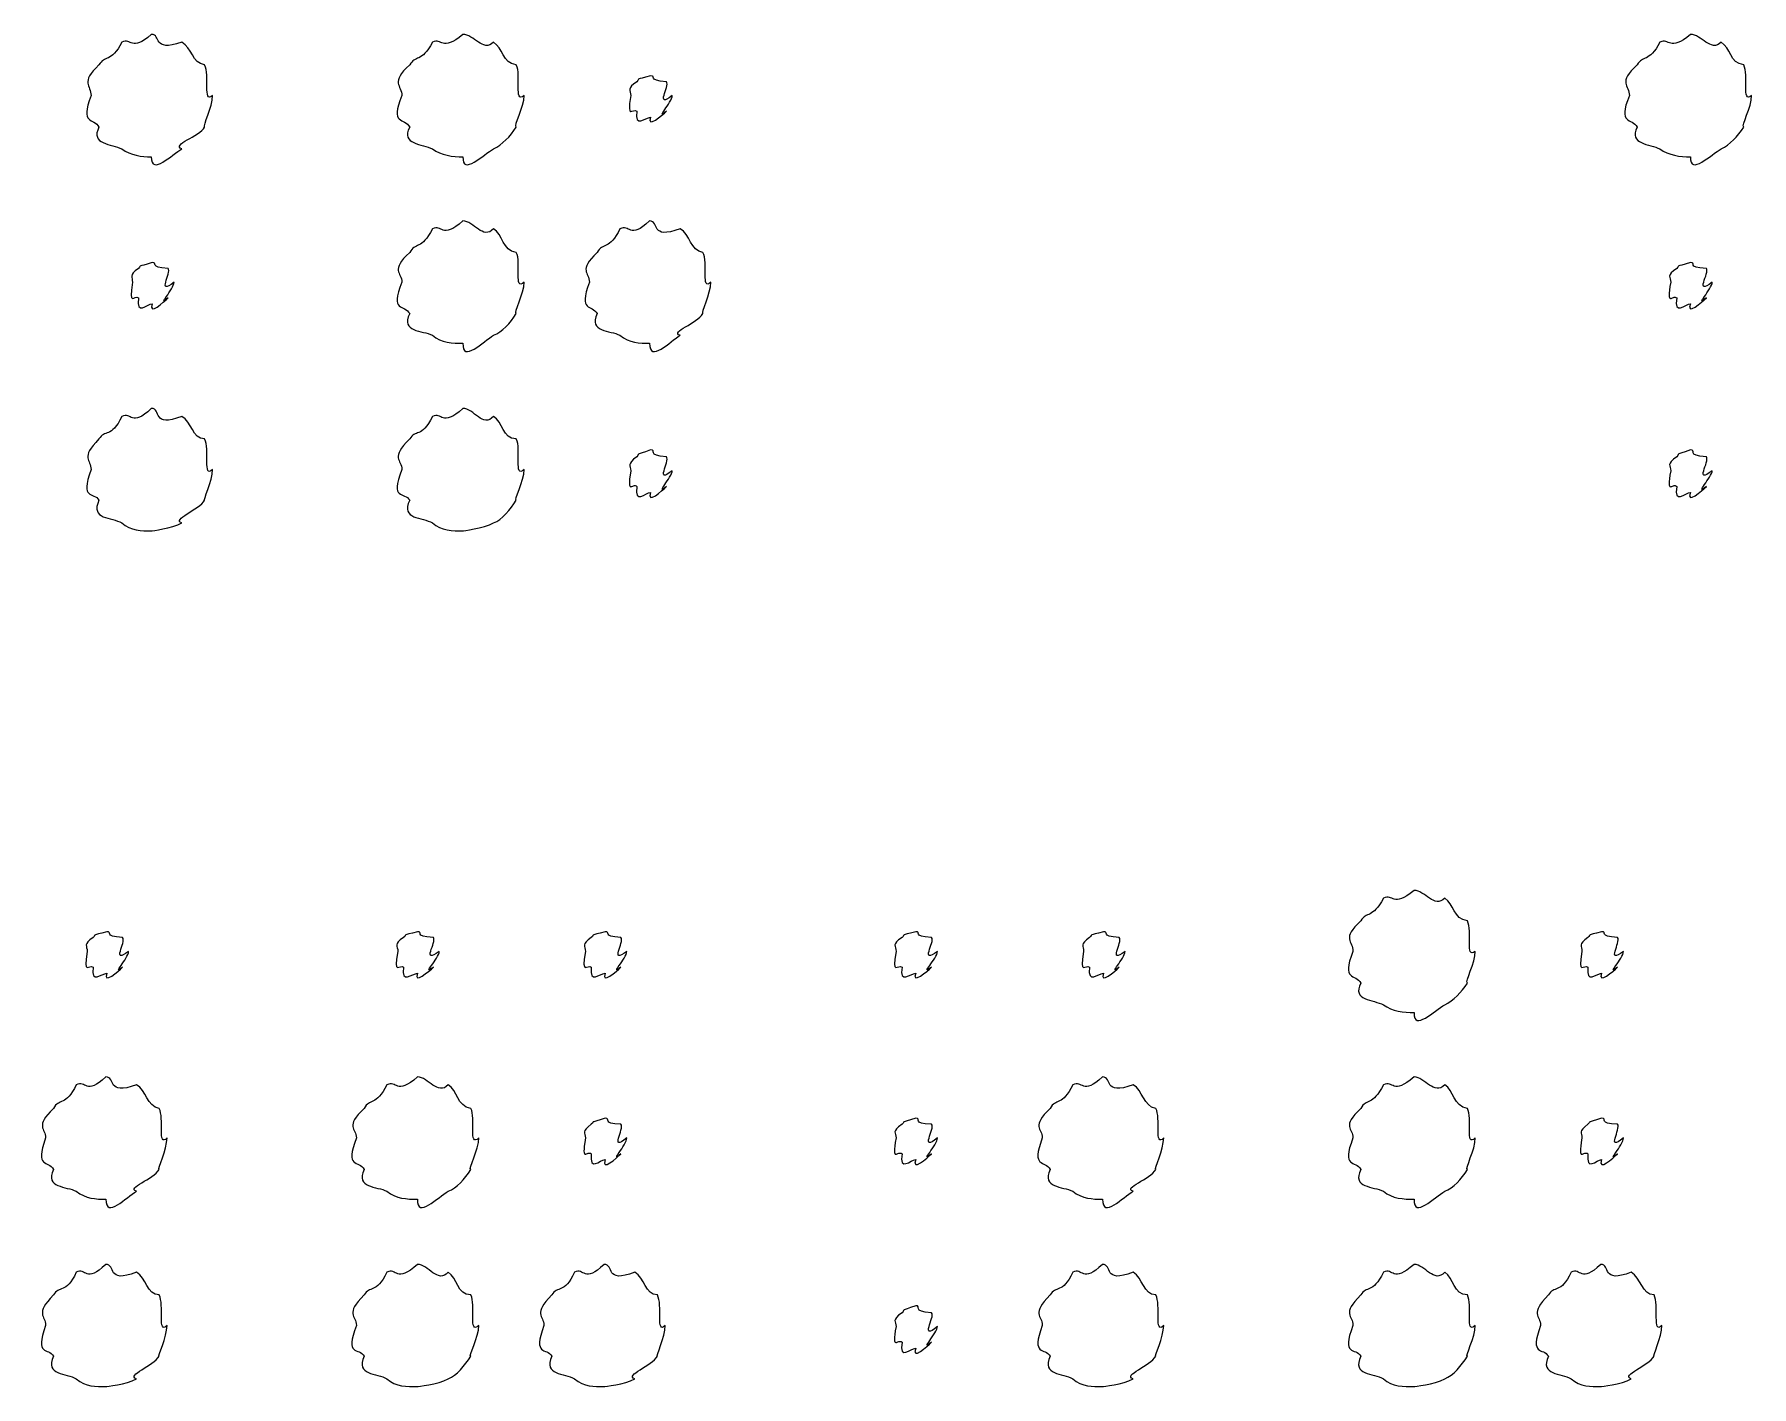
# Model space of a CAD drawing. Header units: millimetres. Extents: x -178 to -32, y 41 to 266.
# Drawn here: x -168.94 to -159.35, y 239.53 to 247.09 of the extents above; entities that cross this region are included whole.
import ezdxf

# ---------------------------------------------------------------- set-up
doc = ezdxf.new("R2010")
doc.units = ezdxf.units.MM
doc.layers.get('0').update_dxf_attribs({"linetype": 'CONTINUOUS'})

msp = doc.modelspace()

# ---------------------------------------------------------------- linework, layer by layer
at = {"color": 0}
for p, q in [((-168.291, 247.088), (-168.291, 247.088)), ((-166.551, 247.088), (-166.551, 247.088)), ((-159.696, 247.088), (-159.696, 247.088)), ((-165.503, 246.856), (-165.503, 246.856)), ((-166.551, 246.046), (-166.551, 246.046)), ((-165.509, 246.046), (-165.509, 246.046)), ((-168.286, 245.814), (-168.286, 245.814)), ((-159.696, 245.814), (-159.696, 245.814)), ((-168.291, 244.999), (-168.291, 244.999)), ((-166.551, 244.999), (-166.551, 244.999)), ((-165.503, 244.767), (-165.503, 244.767)), ((-159.696, 244.767), (-159.696, 244.767)), ((-161.24, 242.307), (-161.24, 242.307)), ((-168.539, 242.076), (-168.539, 242.076)), ((-166.804, 242.076), (-166.804, 242.076)), ((-165.757, 242.076), (-165.757, 242.076)), ((-164.022, 242.076), (-164.022, 242.076)), ((-162.975, 242.076), (-162.975, 242.076)), ((-160.193, 242.076), (-160.193, 242.076)), ((-168.545, 241.265), (-168.545, 241.265)), ((-166.804, 241.265), (-166.804, 241.265)), ((-162.98, 241.265), (-162.98, 241.265)), ((-161.24, 241.265), (-161.24, 241.265)), ((-165.757, 241.034), (-165.757, 241.034)), ((-164.022, 241.034), (-164.022, 241.034)), ((-160.193, 241.034), (-160.193, 241.034)), ((-168.545, 240.218), (-168.545, 240.218)), ((-166.804, 240.218), (-166.804, 240.218)), ((-165.763, 240.218), (-165.763, 240.218)), ((-162.98, 240.218), (-162.98, 240.218)), ((-161.24, 240.218), (-161.24, 240.218)), ((-160.198, 240.218), (-160.198, 240.218)), ((-164.022, 239.987), (-164.022, 239.987))]:
    msp.add_line(p, q, dxfattribs=at)
for points in [[(-168.456, 247.044), (-168.514, 246.928), (-168.553, 246.972), (-168.583, 246.917)], [(-168.291, 247.088), (-168.404, 246.986), (-168.401, 247.072), (-168.456, 247.044)], [(-168.12, 247.044), (-168.291, 246.986), (-168.232, 247.088), (-168.291, 247.088)], [(-167.993, 246.917), (-168.062, 246.928), (-168.065, 247.013), (-168.12, 247.044)], [(-166.721, 247.044), (-166.783, 246.928), (-166.818, 246.972), (-166.848, 246.917)], [(-166.551, 247.088), (-166.673, 246.986), (-166.666, 247.072), (-166.721, 247.044)], [(-166.38, 247.044), (-166.438, 246.986), (-166.491, 247.088), (-166.551, 247.088)], [(-166.253, 246.917), (-166.332, 246.928), (-166.327, 247.013), (-166.38, 247.044)], [(-159.867, 247.044), (-159.929, 246.928), (-159.964, 246.972), (-159.994, 246.917)], [(-159.696, 247.088), (-159.819, 246.986), (-159.812, 247.072), (-159.867, 247.044)], [(-159.525, 247.044), (-159.583, 246.986), (-159.637, 247.088), (-159.696, 247.088)], [(-159.399, 246.917), (-159.477, 246.928), (-159.473, 247.013), (-159.525, 247.044)], [(-168.583, 246.917), (-168.691, 246.818), (-168.627, 246.804), (-168.627, 246.746)], [(-167.949, 246.746), (-168.004, 246.699), (-167.963, 246.862), (-167.993, 246.917)], [(-166.848, 246.917), (-166.96, 246.818), (-166.892, 246.804), (-166.892, 246.746)], [(-166.209, 246.746), (-166.269, 246.699), (-166.223, 246.862), (-166.253, 246.917)], [(-159.994, 246.917), (-160.106, 246.818), (-160.038, 246.804), (-160.038, 246.746)], [(-159.355, 246.746), (-159.415, 246.699), (-159.368, 246.862), (-159.399, 246.917)], [(-165.58, 246.823), (-165.637, 246.787), (-165.614, 246.775), (-165.614, 246.746)], [(-165.503, 246.856), (-165.593, 246.832), (-165.559, 246.845), (-165.58, 246.823)], [(-165.415, 246.823), (-165.527, 246.832), (-165.466, 246.856), (-165.503, 246.856)], [(-165.382, 246.746), (-165.483, 246.67), (-165.393, 246.801), (-165.415, 246.823)], [(-168.627, 246.746), (-168.691, 246.578), (-168.612, 246.625), (-168.583, 246.57)], [(-167.993, 246.57), (-168.004, 246.578), (-167.949, 246.683), (-167.949, 246.746)], [(-166.892, 246.746), (-166.96, 246.578), (-166.877, 246.625), (-166.848, 246.57)], [(-166.253, 246.57), (-166.269, 246.578), (-166.209, 246.683), (-166.209, 246.746)], [(-165.614, 246.746), (-165.637, 246.604), (-165.603, 246.68), (-165.58, 246.658)], [(-165.415, 246.658), (-165.483, 246.604), (-165.382, 246.709), (-165.382, 246.746)], [(-160.038, 246.746), (-160.106, 246.578), (-160.023, 246.625), (-159.994, 246.57)], [(-159.399, 246.57), (-159.415, 246.578), (-159.355, 246.683), (-159.355, 246.746)], [(-165.58, 246.658), (-165.593, 246.56), (-165.532, 246.625), (-165.503, 246.625)], [(-165.503, 246.625), (-165.527, 246.56), (-165.437, 246.636), (-165.415, 246.658)], [(-168.583, 246.57), (-168.633, 246.472), (-168.512, 246.477), (-168.456, 246.448)], [(-168.12, 246.448), (-168.181, 246.472), (-168.022, 246.517), (-167.993, 246.57)], [(-166.848, 246.57), (-166.901, 246.472), (-166.777, 246.477), (-166.721, 246.448)], [(-166.38, 246.448), (-166.332, 246.472), (-166.286, 246.517), (-166.253, 246.57)], [(-159.994, 246.57), (-160.046, 246.472), (-159.922, 246.477), (-159.867, 246.448)], [(-159.525, 246.448), (-159.477, 246.472), (-159.432, 246.517), (-159.399, 246.57)], [(-168.456, 246.448), (-168.404, 246.412), (-168.346, 246.404), (-168.291, 246.404)], [(-168.291, 246.404), (-168.291, 246.295), (-168.176, 246.418), (-168.12, 246.448)], [(-166.721, 246.448), (-166.673, 246.412), (-166.608, 246.404), (-166.551, 246.404)], [(-166.551, 246.404), (-166.556, 246.295), (-166.435, 246.418), (-166.38, 246.448)], [(-159.867, 246.448), (-159.819, 246.412), (-159.754, 246.404), (-159.696, 246.404)], [(-159.696, 246.404), (-159.702, 246.295), (-159.58, 246.418), (-159.525, 246.448)], [(-166.721, 246.002), (-166.783, 245.88), (-166.818, 245.927), (-166.848, 245.87)], [(-166.551, 246.046), (-166.673, 245.938), (-166.666, 246.031), (-166.721, 246.002)], [(-166.38, 246.002), (-166.438, 245.938), (-166.491, 246.046), (-166.551, 246.046)], [(-166.253, 245.87), (-166.332, 245.88), (-166.327, 245.971), (-166.38, 246.002)], [(-165.674, 246.002), (-165.732, 245.88), (-165.771, 245.927), (-165.801, 245.87)], [(-165.509, 246.046), (-165.622, 245.938), (-165.619, 246.031), (-165.674, 246.002)], [(-165.338, 246.002), (-165.509, 245.938), (-165.45, 246.046), (-165.509, 246.046)], [(-165.211, 245.87), (-165.28, 245.88), (-165.283, 245.971), (-165.338, 246.002)], [(-166.848, 245.87), (-166.96, 245.766), (-166.892, 245.759), (-166.892, 245.704)], [(-166.209, 245.704), (-166.269, 245.649), (-166.223, 245.814), (-166.253, 245.87)], [(-165.801, 245.87), (-165.909, 245.766), (-165.845, 245.759), (-165.845, 245.704)], [(-165.167, 245.704), (-165.222, 245.649), (-165.181, 245.814), (-165.211, 245.87)], [(-168.363, 245.781), (-168.419, 245.74), (-168.396, 245.733), (-168.396, 245.704)], [(-168.286, 245.814), (-168.375, 245.784), (-168.341, 245.804), (-168.363, 245.781)], [(-168.197, 245.781), (-168.309, 245.784), (-168.249, 245.814), (-168.286, 245.814)], [(-168.164, 245.704), (-168.265, 245.623), (-168.176, 245.759), (-168.197, 245.781)], [(-159.773, 245.781), (-159.834, 245.74), (-159.807, 245.733), (-159.807, 245.704)], [(-159.696, 245.814), (-159.79, 245.784), (-159.752, 245.804), (-159.773, 245.781)], [(-159.608, 245.781), (-159.724, 245.784), (-159.659, 245.814), (-159.696, 245.814)], [(-159.575, 245.704), (-159.68, 245.623), (-159.586, 245.759), (-159.608, 245.781)], [(-168.396, 245.704), (-168.419, 245.557), (-168.385, 245.638), (-168.363, 245.616)], [(-168.197, 245.616), (-168.265, 245.557), (-168.164, 245.667), (-168.164, 245.704)], [(-166.892, 245.704), (-166.96, 245.531), (-166.877, 245.583), (-166.848, 245.528)], [(-166.253, 245.528), (-166.269, 245.531), (-166.209, 245.641), (-166.209, 245.704)], [(-165.845, 245.704), (-165.909, 245.531), (-165.83, 245.583), (-165.801, 245.528)], [(-165.211, 245.528), (-165.222, 245.531), (-165.167, 245.641), (-165.167, 245.704)], [(-159.807, 245.704), (-159.834, 245.557), (-159.796, 245.638), (-159.773, 245.616)], [(-159.608, 245.616), (-159.68, 245.557), (-159.575, 245.667), (-159.575, 245.704)], [(-168.363, 245.616), (-168.375, 245.513), (-168.315, 245.583), (-168.286, 245.583)], [(-168.286, 245.583), (-168.309, 245.513), (-168.22, 245.594), (-168.197, 245.616)], [(-159.773, 245.616), (-159.79, 245.513), (-159.725, 245.583), (-159.696, 245.583)], [(-159.696, 245.583), (-159.724, 245.513), (-159.63, 245.594), (-159.608, 245.616)], [(-166.848, 245.528), (-166.901, 245.424), (-166.777, 245.436), (-166.721, 245.407)], [(-166.38, 245.407), (-166.332, 245.424), (-166.286, 245.475), (-166.253, 245.528)], [(-165.801, 245.528), (-165.851, 245.424), (-165.729, 245.436), (-165.674, 245.407)], [(-165.338, 245.407), (-165.398, 245.424), (-165.24, 245.475), (-165.211, 245.528)], [(-166.721, 245.407), (-166.673, 245.365), (-166.608, 245.363), (-166.551, 245.363)], [(-166.551, 245.363), (-166.556, 245.248), (-166.435, 245.376), (-166.38, 245.407)], [(-165.674, 245.407), (-165.622, 245.365), (-165.564, 245.363), (-165.509, 245.363)], [(-165.509, 245.363), (-165.509, 245.248), (-165.393, 245.376), (-165.338, 245.407)], [(-168.291, 244.999), (-168.404, 244.888), (-168.401, 244.983), (-168.456, 244.954)], [(-168.12, 244.954), (-168.291, 244.888), (-168.232, 244.999), (-168.291, 244.999)], [(-166.551, 244.999), (-166.673, 244.888), (-166.666, 244.983), (-166.721, 244.954)], [(-166.38, 244.954), (-166.438, 244.888), (-166.491, 244.999), (-166.551, 244.999)], [(-168.456, 244.954), (-168.514, 244.829), (-168.553, 244.883), (-168.583, 244.828)], [(-167.993, 244.828), (-168.062, 244.829), (-168.065, 244.924), (-168.12, 244.954)], [(-166.721, 244.954), (-166.783, 244.829), (-166.818, 244.883), (-166.848, 244.828)], [(-166.253, 244.828), (-166.332, 244.829), (-166.327, 244.924), (-166.38, 244.954)], [(-168.583, 244.828), (-168.691, 244.719), (-168.627, 244.715), (-168.627, 244.657)], [(-167.949, 244.657), (-168.004, 244.602), (-167.963, 244.773), (-167.993, 244.828)], [(-166.848, 244.828), (-166.96, 244.719), (-166.892, 244.715), (-166.892, 244.657)], [(-166.209, 244.657), (-166.269, 244.602), (-166.223, 244.773), (-166.253, 244.828)], [(-165.58, 244.729), (-165.637, 244.686), (-165.614, 244.68), (-165.614, 244.651)], [(-165.503, 244.767), (-165.593, 244.734), (-165.559, 244.753), (-165.58, 244.729)], [(-165.415, 244.729), (-165.527, 244.734), (-165.466, 244.767), (-165.503, 244.767)], [(-165.382, 244.651), (-165.483, 244.569), (-165.393, 244.706), (-165.415, 244.729)], [(-159.773, 244.729), (-159.834, 244.686), (-159.807, 244.68), (-159.807, 244.651)], [(-159.696, 244.767), (-159.79, 244.734), (-159.752, 244.753), (-159.773, 244.729)], [(-159.608, 244.729), (-159.724, 244.734), (-159.659, 244.767), (-159.696, 244.767)], [(-159.575, 244.651), (-159.68, 244.569), (-159.586, 244.706), (-159.608, 244.729)], [(-168.627, 244.657), (-168.691, 244.481), (-168.612, 244.537), (-168.583, 244.486)], [(-167.993, 244.486), (-168.004, 244.481), (-167.949, 244.594), (-167.949, 244.657)], [(-166.892, 244.657), (-166.96, 244.481), (-166.877, 244.537), (-166.848, 244.486)], [(-166.253, 244.486), (-166.269, 244.481), (-166.209, 244.594), (-166.209, 244.657)], [(-165.614, 244.651), (-165.637, 244.505), (-165.603, 244.588), (-165.58, 244.563)], [(-165.415, 244.563), (-165.483, 244.505), (-165.382, 244.618), (-165.382, 244.651)], [(-159.807, 244.651), (-159.834, 244.505), (-159.796, 244.588), (-159.773, 244.563)], [(-159.608, 244.563), (-159.68, 244.505), (-159.575, 244.618), (-159.575, 244.651)], [(-165.58, 244.563), (-165.593, 244.458), (-165.532, 244.53), (-165.503, 244.53)], [(-165.503, 244.53), (-165.527, 244.458), (-165.437, 244.541), (-165.415, 244.563)], [(-159.773, 244.563), (-159.79, 244.458), (-159.725, 244.53), (-159.696, 244.53)], [(-159.696, 244.53), (-159.724, 244.458), (-159.63, 244.541), (-159.608, 244.563)], [(-168.583, 244.486), (-168.633, 244.377), (-168.512, 244.392), (-168.456, 244.359)], [(-168.12, 244.359), (-168.181, 244.377), (-168.022, 244.434), (-167.993, 244.486)], [(-166.848, 244.486), (-166.901, 244.377), (-166.777, 244.392), (-166.721, 244.359)], [(-166.38, 244.359), (-166.332, 244.377), (-166.286, 244.434), (-166.253, 244.486)], [(-168.456, 244.359), (-168.404, 244.315), (-168.346, 244.315), (-168.291, 244.315)], [(-168.291, 244.315), (-168.291, 244.315), (-168.176, 244.329), (-168.12, 244.359)], [(-166.721, 244.359), (-166.673, 244.315), (-166.608, 244.315), (-166.551, 244.315)], [(-166.551, 244.315), (-166.556, 244.315), (-166.435, 244.329), (-166.38, 244.359)], [(-161.411, 242.263), (-161.473, 242.147), (-161.507, 242.191), (-161.537, 242.136)], [(-161.24, 242.307), (-161.362, 242.205), (-161.355, 242.292), (-161.411, 242.263)], [(-161.069, 242.263), (-161.127, 242.205), (-161.18, 242.307), (-161.24, 242.307)], [(-160.942, 242.136), (-161.02, 242.147), (-161.017, 242.233), (-161.069, 242.263)], [(-161.537, 242.136), (-161.649, 242.037), (-161.581, 242.024), (-161.581, 241.966)], [(-160.898, 241.966), (-160.958, 241.919), (-160.912, 242.081), (-160.942, 242.136)], [(-168.616, 242.043), (-168.673, 242.007), (-168.649, 241.995), (-168.649, 241.966)], [(-168.539, 242.076), (-168.629, 242.051), (-168.594, 242.065), (-168.616, 242.043)], [(-168.451, 242.043), (-168.563, 242.051), (-168.502, 242.076), (-168.539, 242.076)], [(-168.418, 241.966), (-168.518, 241.89), (-168.429, 242.021), (-168.451, 242.043)], [(-166.882, 242.043), (-166.942, 242.007), (-166.914, 241.995), (-166.914, 241.966)], [(-166.804, 242.076), (-166.898, 242.051), (-166.859, 242.065), (-166.882, 242.043)], [(-166.716, 242.043), (-166.832, 242.051), (-166.767, 242.076), (-166.804, 242.076)], [(-166.683, 241.966), (-166.788, 241.89), (-166.694, 242.021), (-166.716, 242.043)], [(-165.834, 242.043), (-165.891, 242.007), (-165.867, 241.995), (-165.867, 241.966)], [(-165.757, 242.076), (-165.846, 242.051), (-165.812, 242.065), (-165.834, 242.043)], [(-165.669, 242.043), (-165.78, 242.051), (-165.72, 242.076), (-165.757, 242.076)], [(-165.636, 241.966), (-165.736, 241.89), (-165.647, 242.021), (-165.669, 242.043)], [(-164.099, 242.043), (-164.16, 242.007), (-164.132, 241.995), (-164.132, 241.966)], [(-164.022, 242.076), (-164.116, 242.051), (-164.077, 242.065), (-164.099, 242.043)], [(-163.934, 242.043), (-164.049, 242.051), (-163.985, 242.076), (-164.022, 242.076)], [(-163.901, 241.966), (-164.005, 241.89), (-163.912, 242.021), (-163.934, 242.043)], [(-163.052, 242.043), (-163.108, 242.007), (-163.085, 241.995), (-163.085, 241.966)], [(-162.975, 242.076), (-163.064, 242.051), (-163.03, 242.065), (-163.052, 242.043)], [(-162.886, 242.043), (-162.998, 242.051), (-162.937, 242.076), (-162.975, 242.076)], [(-162.854, 241.966), (-162.954, 241.89), (-162.864, 242.021), (-162.886, 242.043)], [(-160.269, 242.043), (-160.326, 242.007), (-160.303, 241.995), (-160.303, 241.966)], [(-160.193, 242.076), (-160.282, 242.051), (-160.248, 242.065), (-160.269, 242.043)], [(-160.104, 242.043), (-160.216, 242.051), (-160.155, 242.076), (-160.193, 242.076)], [(-160.071, 241.966), (-160.172, 241.89), (-160.082, 242.021), (-160.104, 242.043)], [(-168.649, 241.966), (-168.673, 241.824), (-168.638, 241.899), (-168.616, 241.878)], [(-168.451, 241.878), (-168.518, 241.824), (-168.418, 241.928), (-168.418, 241.966)], [(-166.914, 241.966), (-166.942, 241.824), (-166.903, 241.899), (-166.882, 241.878)], [(-166.716, 241.878), (-166.788, 241.824), (-166.683, 241.928), (-166.683, 241.966)], [(-165.867, 241.966), (-165.891, 241.824), (-165.856, 241.899), (-165.834, 241.878)], [(-165.669, 241.878), (-165.736, 241.824), (-165.636, 241.928), (-165.636, 241.966)], [(-164.132, 241.966), (-164.16, 241.824), (-164.121, 241.899), (-164.099, 241.878)], [(-163.934, 241.878), (-164.005, 241.824), (-163.901, 241.928), (-163.901, 241.966)], [(-163.085, 241.966), (-163.108, 241.824), (-163.074, 241.899), (-163.052, 241.878)], [(-162.886, 241.878), (-162.954, 241.824), (-162.854, 241.928), (-162.854, 241.966)], [(-161.581, 241.966), (-161.649, 241.797), (-161.566, 241.844), (-161.537, 241.789)], [(-160.942, 241.789), (-160.958, 241.797), (-160.898, 241.902), (-160.898, 241.966)], [(-160.303, 241.966), (-160.326, 241.824), (-160.292, 241.899), (-160.269, 241.878)], [(-160.104, 241.878), (-160.172, 241.824), (-160.071, 241.928), (-160.071, 241.966)], [(-168.616, 241.878), (-168.629, 241.779), (-168.568, 241.844), (-168.539, 241.844)], [(-168.539, 241.844), (-168.563, 241.779), (-168.473, 241.855), (-168.451, 241.878)], [(-166.882, 241.878), (-166.898, 241.779), (-166.833, 241.844), (-166.804, 241.844)], [(-166.804, 241.844), (-166.832, 241.779), (-166.738, 241.855), (-166.716, 241.878)], [(-165.834, 241.878), (-165.846, 241.779), (-165.786, 241.844), (-165.757, 241.844)], [(-165.757, 241.844), (-165.78, 241.779), (-165.691, 241.855), (-165.669, 241.878)], [(-164.099, 241.878), (-164.116, 241.779), (-164.051, 241.844), (-164.022, 241.844)], [(-164.022, 241.844), (-164.049, 241.779), (-163.956, 241.855), (-163.934, 241.878)], [(-163.052, 241.878), (-163.064, 241.779), (-163.003, 241.844), (-162.975, 241.844)], [(-162.975, 241.844), (-162.998, 241.779), (-162.909, 241.855), (-162.886, 241.878)], [(-160.269, 241.878), (-160.282, 241.779), (-160.221, 241.844), (-160.193, 241.844)], [(-160.193, 241.844), (-160.216, 241.779), (-160.126, 241.855), (-160.104, 241.878)], [(-161.537, 241.789), (-161.59, 241.691), (-161.466, 241.697), (-161.411, 241.668)], [(-161.069, 241.668), (-161.02, 241.691), (-160.975, 241.737), (-160.942, 241.789)], [(-161.411, 241.668), (-161.362, 241.632), (-161.297, 241.624), (-161.24, 241.624)], [(-161.24, 241.624), (-161.245, 241.515), (-161.124, 241.638), (-161.069, 241.668)], [(-168.545, 241.265), (-168.658, 241.158), (-168.655, 241.25), (-168.71, 241.221)], [(-168.374, 241.221), (-168.545, 241.158), (-168.485, 241.265), (-168.545, 241.265)], [(-166.804, 241.265), (-166.927, 241.158), (-166.92, 241.25), (-166.975, 241.221)], [(-166.633, 241.221), (-166.691, 241.158), (-166.745, 241.265), (-166.804, 241.265)], [(-162.98, 241.265), (-163.093, 241.158), (-163.09, 241.25), (-163.146, 241.221)], [(-162.809, 241.221), (-162.98, 241.158), (-162.921, 241.265), (-162.98, 241.265)], [(-161.24, 241.265), (-161.362, 241.158), (-161.355, 241.25), (-161.411, 241.221)], [(-161.069, 241.221), (-161.127, 241.158), (-161.18, 241.265), (-161.24, 241.265)], [(-168.71, 241.221), (-168.768, 241.1), (-168.807, 241.147), (-168.837, 241.089)], [(-168.247, 241.089), (-168.316, 241.1), (-168.319, 241.191), (-168.374, 241.221)], [(-166.975, 241.221), (-167.037, 241.1), (-167.072, 241.147), (-167.102, 241.089)], [(-166.507, 241.089), (-166.585, 241.1), (-166.581, 241.191), (-166.633, 241.221)], [(-163.146, 241.221), (-163.203, 241.1), (-163.242, 241.147), (-163.272, 241.089)], [(-162.682, 241.089), (-162.752, 241.1), (-162.754, 241.191), (-162.809, 241.221)], [(-161.411, 241.221), (-161.473, 241.1), (-161.507, 241.147), (-161.537, 241.089)], [(-160.942, 241.089), (-161.02, 241.1), (-161.017, 241.191), (-161.069, 241.221)], [(-168.837, 241.089), (-168.944, 240.986), (-168.881, 240.979), (-168.881, 240.924)], [(-168.203, 240.924), (-168.258, 240.869), (-168.217, 241.034), (-168.247, 241.089)], [(-167.102, 241.089), (-167.213, 240.986), (-167.146, 240.979), (-167.146, 240.924)], [(-166.462, 240.924), (-166.523, 240.869), (-166.476, 241.034), (-166.507, 241.089)], [(-163.272, 241.089), (-163.38, 240.986), (-163.316, 240.979), (-163.316, 240.924)], [(-162.638, 240.924), (-162.693, 240.869), (-162.652, 241.034), (-162.682, 241.089)], [(-161.537, 241.089), (-161.649, 240.986), (-161.581, 240.979), (-161.581, 240.924)], [(-160.898, 240.924), (-160.958, 240.869), (-160.912, 241.034), (-160.942, 241.089)], [(-165.834, 241.001), (-165.891, 240.96), (-165.867, 240.953), (-165.867, 240.924)], [(-165.757, 241.034), (-165.846, 241.004), (-165.812, 241.023), (-165.834, 241.001)], [(-165.669, 241.001), (-165.78, 241.004), (-165.72, 241.034), (-165.757, 241.034)], [(-165.636, 240.924), (-165.736, 240.842), (-165.647, 240.979), (-165.669, 241.001)], [(-164.099, 241.001), (-164.16, 240.96), (-164.132, 240.953), (-164.132, 240.924)], [(-164.022, 241.034), (-164.116, 241.004), (-164.077, 241.023), (-164.099, 241.001)], [(-163.934, 241.001), (-164.049, 241.004), (-163.985, 241.034), (-164.022, 241.034)], [(-163.901, 240.924), (-164.005, 240.842), (-163.912, 240.979), (-163.934, 241.001)], [(-160.269, 241.001), (-160.326, 240.96), (-160.303, 240.953), (-160.303, 240.924)], [(-160.193, 241.034), (-160.282, 241.004), (-160.248, 241.023), (-160.269, 241.001)], [(-160.104, 241.001), (-160.216, 241.004), (-160.155, 241.034), (-160.193, 241.034)], [(-160.071, 240.924), (-160.172, 240.842), (-160.082, 240.979), (-160.104, 241.001)], [(-168.881, 240.924), (-168.944, 240.75), (-168.866, 240.803), (-168.837, 240.748)], [(-168.247, 240.748), (-168.258, 240.75), (-168.203, 240.86), (-168.203, 240.924)], [(-167.146, 240.924), (-167.213, 240.75), (-167.131, 240.803), (-167.102, 240.748)], [(-166.507, 240.748), (-166.523, 240.75), (-166.462, 240.86), (-166.462, 240.924)], [(-165.867, 240.924), (-165.891, 240.776), (-165.856, 240.858), (-165.834, 240.836)], [(-165.669, 240.836), (-165.736, 240.776), (-165.636, 240.887), (-165.636, 240.924)], [(-164.132, 240.924), (-164.16, 240.776), (-164.121, 240.858), (-164.099, 240.836)], [(-163.934, 240.836), (-164.005, 240.776), (-163.901, 240.887), (-163.901, 240.924)], [(-163.316, 240.924), (-163.38, 240.75), (-163.301, 240.803), (-163.272, 240.748)], [(-162.682, 240.748), (-162.693, 240.75), (-162.638, 240.86), (-162.638, 240.924)], [(-161.581, 240.924), (-161.649, 240.75), (-161.566, 240.803), (-161.537, 240.748)], [(-160.942, 240.748), (-160.958, 240.75), (-160.898, 240.86), (-160.898, 240.924)], [(-160.303, 240.924), (-160.326, 240.776), (-160.292, 240.858), (-160.269, 240.836)], [(-160.104, 240.836), (-160.172, 240.776), (-160.071, 240.887), (-160.071, 240.924)], [(-165.834, 240.836), (-165.846, 240.732), (-165.786, 240.803), (-165.757, 240.803)], [(-165.757, 240.803), (-165.78, 240.732), (-165.691, 240.814), (-165.669, 240.836)], [(-164.099, 240.836), (-164.116, 240.732), (-164.051, 240.803), (-164.022, 240.803)], [(-164.022, 240.803), (-164.049, 240.732), (-163.956, 240.814), (-163.934, 240.836)], [(-160.269, 240.836), (-160.282, 240.732), (-160.221, 240.803), (-160.193, 240.803)], [(-160.193, 240.803), (-160.216, 240.732), (-160.126, 240.814), (-160.104, 240.836)], [(-168.837, 240.748), (-168.886, 240.644), (-168.765, 240.655), (-168.71, 240.626)], [(-168.374, 240.626), (-168.434, 240.644), (-168.276, 240.695), (-168.247, 240.748)], [(-167.102, 240.748), (-167.154, 240.644), (-167.03, 240.655), (-166.975, 240.626)], [(-166.633, 240.626), (-166.585, 240.644), (-166.54, 240.695), (-166.507, 240.748)], [(-163.272, 240.748), (-163.322, 240.644), (-163.201, 240.655), (-163.146, 240.626)], [(-162.809, 240.626), (-162.87, 240.644), (-162.711, 240.695), (-162.682, 240.748)], [(-161.537, 240.748), (-161.59, 240.644), (-161.466, 240.655), (-161.411, 240.626)], [(-161.069, 240.626), (-161.02, 240.644), (-160.975, 240.695), (-160.942, 240.748)], [(-168.71, 240.626), (-168.658, 240.585), (-168.6, 240.582), (-168.545, 240.582)], [(-168.545, 240.582), (-168.545, 240.468), (-168.429, 240.596), (-168.374, 240.626)], [(-166.975, 240.626), (-166.927, 240.585), (-166.862, 240.582), (-166.804, 240.582)], [(-166.804, 240.582), (-166.81, 240.468), (-166.689, 240.596), (-166.633, 240.626)], [(-163.146, 240.626), (-163.093, 240.585), (-163.035, 240.582), (-162.98, 240.582)], [(-162.98, 240.582), (-162.98, 240.468), (-162.864, 240.596), (-162.809, 240.626)], [(-161.411, 240.626), (-161.362, 240.585), (-161.297, 240.582), (-161.24, 240.582)], [(-161.24, 240.582), (-161.245, 240.468), (-161.124, 240.596), (-161.069, 240.626)], [(-168.545, 240.218), (-168.658, 240.108), (-168.655, 240.203), (-168.71, 240.174)], [(-168.374, 240.174), (-168.545, 240.108), (-168.485, 240.218), (-168.545, 240.218)], [(-166.804, 240.218), (-166.927, 240.108), (-166.92, 240.203), (-166.975, 240.174)], [(-166.633, 240.174), (-166.691, 240.108), (-166.745, 240.218), (-166.804, 240.218)], [(-165.763, 240.218), (-165.875, 240.108), (-165.873, 240.203), (-165.928, 240.174)], [(-165.591, 240.174), (-165.763, 240.108), (-165.703, 240.218), (-165.763, 240.218)], [(-162.98, 240.218), (-163.093, 240.108), (-163.09, 240.203), (-163.146, 240.174)], [(-162.809, 240.174), (-162.98, 240.108), (-162.921, 240.218), (-162.98, 240.218)], [(-161.24, 240.218), (-161.362, 240.108), (-161.355, 240.203), (-161.411, 240.174)], [(-161.069, 240.174), (-161.127, 240.108), (-161.18, 240.218), (-161.24, 240.218)], [(-160.198, 240.218), (-160.311, 240.108), (-160.308, 240.203), (-160.363, 240.174)], [(-160.027, 240.174), (-160.198, 240.108), (-160.139, 240.218), (-160.198, 240.218)], [(-168.71, 240.174), (-168.768, 240.049), (-168.807, 240.102), (-168.837, 240.047)], [(-168.247, 240.047), (-168.316, 240.049), (-168.319, 240.144), (-168.374, 240.174)], [(-166.975, 240.174), (-167.037, 240.049), (-167.072, 240.102), (-167.102, 240.047)], [(-166.507, 240.047), (-166.585, 240.049), (-166.581, 240.144), (-166.633, 240.174)], [(-165.928, 240.174), (-165.985, 240.049), (-166.024, 240.102), (-166.055, 240.047)], [(-165.465, 240.047), (-165.534, 240.049), (-165.536, 240.144), (-165.591, 240.174)], [(-163.146, 240.174), (-163.203, 240.049), (-163.242, 240.102), (-163.272, 240.047)], [(-162.682, 240.047), (-162.752, 240.049), (-162.754, 240.144), (-162.809, 240.174)], [(-161.411, 240.174), (-161.473, 240.049), (-161.507, 240.102), (-161.537, 240.047)], [(-160.942, 240.047), (-161.02, 240.049), (-161.017, 240.144), (-161.069, 240.174)], [(-160.363, 240.174), (-160.421, 240.049), (-160.46, 240.102), (-160.49, 240.047)], [(-159.9, 240.047), (-159.969, 240.049), (-159.972, 240.144), (-160.027, 240.174)], [(-168.837, 240.047), (-168.944, 239.939), (-168.881, 239.934), (-168.881, 239.877)], [(-168.203, 239.877), (-168.258, 239.822), (-168.217, 239.992), (-168.247, 240.047)], [(-167.102, 240.047), (-167.213, 239.939), (-167.146, 239.934), (-167.146, 239.877)], [(-166.462, 239.877), (-166.523, 239.822), (-166.476, 239.992), (-166.507, 240.047)], [(-166.055, 240.047), (-166.162, 239.939), (-166.099, 239.934), (-166.099, 239.877)], [(-165.421, 239.877), (-165.476, 239.822), (-165.434, 239.992), (-165.465, 240.047)], [(-163.272, 240.047), (-163.38, 239.939), (-163.316, 239.934), (-163.316, 239.877)], [(-162.638, 239.877), (-162.693, 239.822), (-162.652, 239.992), (-162.682, 240.047)], [(-161.537, 240.047), (-161.649, 239.939), (-161.581, 239.934), (-161.581, 239.877)], [(-160.898, 239.877), (-160.958, 239.822), (-160.912, 239.992), (-160.942, 240.047)], [(-160.49, 240.047), (-160.597, 239.939), (-160.534, 239.934), (-160.534, 239.877)], [(-159.856, 239.877), (-159.911, 239.822), (-159.87, 239.992), (-159.9, 240.047)], [(-164.099, 239.948), (-164.16, 239.905), (-164.132, 239.9), (-164.132, 239.871)], [(-164.022, 239.987), (-164.116, 239.954), (-164.077, 239.973), (-164.099, 239.948)], [(-163.934, 239.948), (-164.049, 239.954), (-163.985, 239.987), (-164.022, 239.987)], [(-163.901, 239.871), (-164.005, 239.788), (-163.912, 239.926), (-163.934, 239.948)], [(-168.881, 239.877), (-168.944, 239.7), (-168.866, 239.757), (-168.837, 239.705)], [(-168.247, 239.705), (-168.258, 239.7), (-168.203, 239.813), (-168.203, 239.877)], [(-167.146, 239.877), (-167.213, 239.7), (-167.131, 239.757), (-167.102, 239.705)], [(-166.507, 239.705), (-166.523, 239.7), (-166.462, 239.813), (-166.462, 239.877)], [(-166.099, 239.877), (-166.162, 239.7), (-166.084, 239.757), (-166.055, 239.705)], [(-165.465, 239.705), (-165.476, 239.7), (-165.421, 239.813), (-165.421, 239.877)], [(-164.132, 239.871), (-164.16, 239.725), (-164.121, 239.808), (-164.099, 239.783)], [(-163.934, 239.783), (-164.005, 239.725), (-163.901, 239.838), (-163.901, 239.871)], [(-163.316, 239.877), (-163.38, 239.7), (-163.301, 239.757), (-163.272, 239.705)], [(-162.682, 239.705), (-162.693, 239.7), (-162.638, 239.813), (-162.638, 239.877)], [(-161.581, 239.877), (-161.649, 239.7), (-161.566, 239.757), (-161.537, 239.705)], [(-160.942, 239.705), (-160.958, 239.7), (-160.898, 239.813), (-160.898, 239.877)], [(-160.534, 239.877), (-160.597, 239.7), (-160.519, 239.757), (-160.49, 239.705)], [(-159.9, 239.705), (-159.911, 239.7), (-159.856, 239.813), (-159.856, 239.877)], [(-164.099, 239.783), (-164.116, 239.678), (-164.051, 239.75), (-164.022, 239.75)], [(-164.022, 239.75), (-164.049, 239.678), (-163.956, 239.761), (-163.934, 239.783)], [(-168.837, 239.705), (-168.886, 239.597), (-168.765, 239.612), (-168.71, 239.579)], [(-168.374, 239.579), (-168.434, 239.597), (-168.276, 239.653), (-168.247, 239.705)], [(-167.102, 239.705), (-167.154, 239.597), (-167.03, 239.612), (-166.975, 239.579)], [(-166.633, 239.579), (-166.585, 239.597), (-166.54, 239.653), (-166.507, 239.705)], [(-166.055, 239.705), (-166.104, 239.597), (-165.983, 239.612), (-165.928, 239.579)], [(-165.591, 239.579), (-165.652, 239.597), (-165.494, 239.653), (-165.465, 239.705)], [(-163.272, 239.705), (-163.322, 239.597), (-163.201, 239.612), (-163.146, 239.579)], [(-162.809, 239.579), (-162.87, 239.597), (-162.711, 239.653), (-162.682, 239.705)], [(-161.537, 239.705), (-161.59, 239.597), (-161.466, 239.612), (-161.411, 239.579)], [(-161.069, 239.579), (-161.02, 239.597), (-160.975, 239.653), (-160.942, 239.705)], [(-160.49, 239.705), (-160.54, 239.597), (-160.418, 239.612), (-160.363, 239.579)], [(-160.027, 239.579), (-160.088, 239.597), (-159.929, 239.653), (-159.9, 239.705)], [(-168.71, 239.579), (-168.658, 239.535), (-168.6, 239.535), (-168.545, 239.535)], [(-168.545, 239.535), (-168.545, 239.535), (-168.429, 239.548), (-168.374, 239.579)], [(-166.975, 239.579), (-166.927, 239.535), (-166.862, 239.535), (-166.804, 239.535)], [(-166.804, 239.535), (-166.81, 239.535), (-166.689, 239.548), (-166.633, 239.579)], [(-165.928, 239.579), (-165.875, 239.535), (-165.818, 239.535), (-165.763, 239.535)], [(-165.763, 239.535), (-165.763, 239.535), (-165.647, 239.548), (-165.591, 239.579)], [(-163.146, 239.579), (-163.093, 239.535), (-163.035, 239.535), (-162.98, 239.535)], [(-162.98, 239.535), (-162.98, 239.535), (-162.864, 239.548), (-162.809, 239.579)], [(-161.411, 239.579), (-161.362, 239.535), (-161.297, 239.535), (-161.24, 239.535)], [(-161.24, 239.535), (-161.245, 239.535), (-161.124, 239.548), (-161.069, 239.579)], [(-160.363, 239.579), (-160.311, 239.535), (-160.253, 239.535), (-160.198, 239.535)], [(-160.198, 239.535), (-160.198, 239.535), (-160.082, 239.548), (-160.027, 239.579)]]:
    msp.add_open_spline(points, degree=3, dxfattribs=at)

doc.saveas('drawing.dxf')
